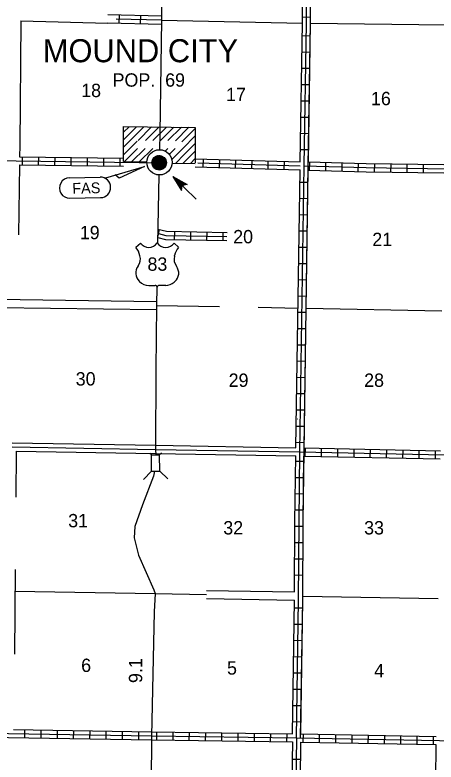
# Model space of a CAD drawing. Extents: x 1127779 to 1640420, y 16530500 to 16912710.
# Drawn here: x 1362264 to 1377788, y 16591963 to 16619519 of the extents above; entities that cross this region are included whole.
import ezdxf

# ---------------------------------------------------------------- set-up
doc = ezdxf.new("R2010")
doc.units = 0
for name, color, linetype in [('L11', 7, 'Continuous'), ('L13', 7, 'Continuous'), ('L14', 7, 'Continuous'), ('L16', 7, 'Continuous'), ('L18', 7, 'Continuous'), ('L21', 7, 'Continuous'), ('L28', 7, 'Continuous'), ('L3', 7, 'Continuous'), ('L4', 7, 'Continuous'), ('L8', 7, 'Continuous'), ('L9', 7, 'Continuous')]:
    doc.layers.add(name, color=color, linetype=linetype)

msp = doc.modelspace()

# ---------------------------------------------------------------- linework, layer by layer
at = {"layer": 'L11'}
for p, q in [((1362476, 16619296), (1365693, 16619219)), ((1362429, 16613991), (1362394, 16611413)), ((1357096, 16609093), (1367487, 16608955)), ((1357093, 16608794), (1367483, 16608656)), ((1362313, 16603432), (1362297, 16601728)), ((1362273, 16599065), (1362244, 16595941)), ((1377786, 16592609), (1377744, 16590208))]:
    msp.add_line(p, q, dxfattribs=at)
for points in [[(1362476, 16619296), (1362438, 16614699), (1362433, 16614290)], [(1362165, 16603733), (1367447, 16603647)], [(1367447, 16603647), (1372624, 16603554)], [(1362313, 16603432), (1367452, 16603347)], [(1367447, 16603347), (1372619, 16603254)], [(1369330, 16598296), (1372574, 16598237)], [(1369324, 16597996), (1372572, 16597937)]]:
    msp.add_lwpolyline(points, dxfattribs=at)
at = {"layer": 'L13'}
for p, q in [((1367668, 16619322), (1372859, 16619221)), ((1373158, 16619216), (1378146, 16619158)), ((1371230, 16608735), (1372701, 16608707)), ((1373000, 16608701), (1377998, 16608606)), ((1372874, 16598082), (1377866, 16597992))]:
    msp.add_line(p, q, dxfattribs=at)
for points in [[(1367485, 16608806), (1369804, 16608762)], [(1362265, 16598260), (1367434, 16598180), (1369327, 16598146)]]:
    msp.add_lwpolyline(points, dxfattribs=at)
at = {"layer": 'L16'}
for p, q in [((1366269, 16614118), (1366269, 16615399)), ((1366269, 16615399), (1368912, 16615372)), ((1366269, 16615195), (1366470, 16615397)), ((1366269, 16614917), (1366746, 16615394)), ((1366269, 16614639), (1367021, 16615391)), ((1366802, 16614893), (1367297, 16615388)), ((1367077, 16614890), (1367572, 16615385)), ((1367353, 16614887), (1367848, 16615382)), ((1367628, 16614885), (1368123, 16615380)), ((1367904, 16614882), (1368399, 16615377)), ((1368180, 16614879), (1368675, 16615374)), ((1368412, 16614833), (1368912, 16615333)), ((1368912, 16615372), (1368912, 16614068)), ((1368313, 16615013), (1368315, 16615014)), ((1368455, 16614597), (1368912, 16615054)), ((1366269, 16614360), (1366769, 16614860)), ((1368519, 16614383), (1368912, 16614776)), ((1366284, 16614097), (1366784, 16614597)), ((1366563, 16614097), (1367063, 16614597)), ((1366841, 16614097), (1367341, 16614597)), ((1367800, 16614499), (1367898, 16614597)), ((1367954, 16614375), (1368176, 16614597)), ((1368045, 16614188), (1368455, 16614597)), ((1368180, 16614044), (1368516, 16614381)), ((1368459, 16614045), (1368912, 16614498)), ((1367311, 16614029), (1367609, 16614335)), ((1367311, 16614045), (1367593, 16614335)), ((1367311, 16614054), (1367585, 16614335)), ((1367311, 16614079), (1367560, 16614335)), ((1367311, 16614095), (1367543, 16614335)), ((1367311, 16614103), (1367535, 16614335)), ((1367311, 16614112), (1367518, 16614327)), ((1367319, 16614012), (1367634, 16614335)), ((1367319, 16614021), (1367618, 16614335)), ((1367319, 16614004), (1367643, 16614327)), ((1367319, 16614128), (1367510, 16614327)), ((1367319, 16614070), (1367568, 16614327)), ((1367328, 16613979), (1367667, 16614327)), ((1367328, 16613987), (1367651, 16614327)), ((1367328, 16614153), (1367485, 16614319)), ((1367336, 16613954), (1367684, 16614319)), ((1367336, 16613963), (1367676, 16614319)), ((1367336, 16614186), (1367452, 16614302)), ((1367344, 16613946), (1367692, 16614311)), ((1367344, 16613938), (1367701, 16614302)), ((1367353, 16613929), (1367709, 16614302)), ((1367361, 16613921), (1367717, 16614294)), ((1367369, 16613905), (1367734, 16614286)), ((1367369, 16613913), (1367725, 16614286)), ((1367377, 16613896), (1367742, 16614277)), ((1367386, 16613888), (1367750, 16614269)), ((1367394, 16613880), (1367758, 16614261)), ((1367402, 16613871), (1367767, 16614253)), ((1367402, 16613863), (1367767, 16614244)), ((1367411, 16613863), (1367775, 16614244)), ((1367419, 16613855), (1367783, 16614236)), ((1367427, 16613847), (1367792, 16614228)), ((1367435, 16613838), (1367800, 16614219)), ((1367452, 16613838), (1367808, 16614211)), ((1367452, 16613830), (1367808, 16614203)), ((1367460, 16613830), (1367817, 16614195)), ((1367477, 16613830), (1367817, 16614186)), ((1367485, 16613822), (1367825, 16614178)), ((1367493, 16613813), (1367825, 16614161)), ((1367510, 16613813), (1367833, 16614153)), ((1367518, 16613813), (1367833, 16614145)), ((1367526, 16613805), (1367833, 16614128)), ((1367543, 16613805), (1367841, 16614120)), ((1367551, 16613805), (1367841, 16614112)), ((1367568, 16613805), (1367841, 16614095)), ((1367585, 16613805), (1367841, 16614079)), ((1368731, 16614038), (1368912, 16614219)), ((1367593, 16613805), (1367841, 16614070)), ((1367609, 16613805), (1367841, 16614054)), ((1367626, 16613805), (1367841, 16614029)), ((1367642, 16613813), (1367841, 16614021)), ((1367659, 16613813), (1367833, 16613996)), ((1367692, 16613830), (1367825, 16613971)), ((1367709, 16613838), (1367808, 16613938)), ((1367734, 16613855), (1367808, 16613929))]:
    msp.add_line(p, q, dxfattribs=at)
for centre, radius in [((1367591, 16614083), 466), ((1367580, 16614066), 269)]:
    msp.add_circle(centre, radius, dxfattribs=at)
at = {"layer": 'L18'}
for p, q in [((1367293, 16603289), (1367237, 16603343)), ((1367591, 16603294), (1367666, 16603371)), ((1367293, 16603289), (1367591, 16603294)), ((1367303, 16602692), (1367293, 16603289)), ((1367601, 16602697), (1367591, 16603294)), ((1367303, 16602692), (1367009, 16602389)), ((1367303, 16602692), (1367601, 16602697)), ((1367601, 16602697), (1367904, 16602404))]:
    msp.add_line(p, q, dxfattribs=at)
at = {"layer": 'L21'}
for p, q in [((1364271, 16613510), (1365406, 16613535)), ((1364287, 16612757), (1365422, 16612781))]:
    msp.add_line(p, q, dxfattribs=at)
msp.add_lwpolyline([(1365612, 16613507), (1367044, 16613931), (1366110, 16613495), (1365961, 16613619)], dxfattribs=at)
for centre, start, end in [((1365414, 16613160), 271.2191, 91.2191), ((1364281, 16613136), 91.2191, 271.2191)]:
    msp.add_arc(centre, 378, start, end, dxfattribs=at)
at = {"layer": 'L28'}
for p, q in [((1368082, 16613563), (1368613, 16613266)), ((1368082, 16613563), (1368399, 16613046)), ((1368082, 16613563), (1368948, 16612719)), ((1368124, 16613511), (1368387, 16613093)), ((1368159, 16613512), (1368572, 16613271)), ((1368171, 16613465), (1368392, 16613110)), ((1368194, 16613465), (1368554, 16613265)), ((1368224, 16613413), (1368392, 16613146)), ((1368254, 16613419), (1368519, 16613253)), ((1368272, 16613378), (1368384, 16613268)), ((1368272, 16613355), (1368403, 16613181)), ((1368289, 16613373), (1368490, 16613246)), ((1368307, 16613344), (1368384, 16613268)), ((1368343, 16613297), (1368409, 16613210)), ((1368372, 16613303), (1368473, 16613240)), ((1368396, 16613280), (1368438, 16613240)), ((1368613, 16613266), (1368432, 16613222)), ((1368396, 16613245), (1368414, 16613216)), ((1368399, 16613046), (1368432, 16613222))]:
    msp.add_line(p, q, dxfattribs=at)
at = {"layer": 'L3'}
for p, q in [((1366725, 16610948), (1366892, 16611105)), ((1368290, 16610948), (1368134, 16611105)), ((1366871, 16610635), (1366871, 16610635)), ((1368144, 16610625), (1368144, 16610646)), ((1366798, 16610249), (1366808, 16610260)), ((1368217, 16610249), (1368217, 16610249)), ((1366861, 16609686), (1366840, 16609696)), ((1368134, 16609665), (1368154, 16609686)), ((1367195, 16609540), (1367435, 16609540)), ((1367821, 16609540), (1367581, 16609540))]:
    msp.add_line(p, q, dxfattribs=at)
for points in [[(1367834, 16632282), (1367803, 16629947), (1367698, 16624648), (1367690, 16623431), (1367668, 16619322), (1367604, 16615164), (1367591, 16614548)], [(1367571, 16613608), (1367521, 16611093)], [(1367497, 16609506), (1367485, 16608806), (1367453, 16606439), (1367447, 16603497), (1367454, 16603283)], [(1367409, 16602694), (1367367, 16602506), (1366961, 16601445), (1366686, 16600645), (1366653, 16600232), (1366820, 16599596), (1367386, 16598314), (1367434, 16598180), (1367392, 16597505), (1367297, 16592920)], [(1367297, 16592918), (1367267, 16587630), (1367297, 16582370)]]:
    msp.add_lwpolyline(points, dxfattribs=at)
for centre, radius, start, end in [((1367196, 16611323), 378, 215.6831, 325.8053), ((1367821, 16611323), 378, 214.1917, 324.6539), ((1366128, 16610475), 760, 12.2869, 38.4069), ((1368889, 16610475), 760, 141.5893, 166.9331), ((1366429, 16610516), 458, 326.0827, 14.9093), ((1368588, 16610516), 458, 166.7465, 215.1823), ((1367125, 16609997), 410, 141.562, 226.8906), ((1367892, 16609997), 410, 310.337, 38.2908), ((1367197, 16610010), 470, 224.021, 269.9981), ((1367431, 16609462), 78.3, 10.3679, 89.9982), ((1367585, 16609462), 78.3, 89.9982, 169.6286), ((1367820, 16610010), 470, 269.9982, 311.9871)]:
    msp.add_arc(centre, radius, start, end, dxfattribs=at)
at = {"layer": 'L4'}
for points in [[(1366269, 16614097), (1367127, 16614097)], [(1368061, 16614054), (1368912, 16614034)]]:
    msp.add_lwpolyline(points, dxfattribs=at)
at = {"layer": 'L8'}
for p, q in [((1372859, 16619221), (1372912, 16624372)), ((1366103, 16619508), (1366096, 16619210)), ((1366887, 16619490), (1366880, 16619191)), ((1367671, 16619471), (1367664, 16619173)), ((1373160, 16619430), (1372862, 16619433)), ((1372782, 16614105), (1372859, 16619221)), ((1373150, 16618738), (1372852, 16618742)), ((1372886, 16618742), (1372887, 16618742)), ((1372886, 16618742), (1372886, 16618739)), ((1373141, 16618138), (1372843, 16618142)), ((1373132, 16617538), (1372834, 16617542)), ((1373124, 16616938), (1372825, 16616942)), ((1373115, 16616338), (1372816, 16616342)), ((1373106, 16615738), (1372808, 16615742)), ((1373097, 16615138), (1372799, 16615142)), ((1373088, 16614538), (1372790, 16614542)), ((1362433, 16614290), (1366269, 16614239)), ((1362529, 16614288), (1362525, 16613990)), ((1363129, 16614280), (1363125, 16613982)), ((1363729, 16614272), (1363725, 16613974)), ((1364329, 16614264), (1364325, 16613966)), ((1364929, 16614256), (1364925, 16613958)), ((1365529, 16614248), (1365525, 16613950)), ((1366129, 16614240), (1366125, 16613942)), ((1367242, 16614337), (1367239, 16614337)), ((1367242, 16614337), (1367242, 16614336)), ((1368912, 16614213), (1372782, 16614105)), ((1369204, 16614204), (1369195, 16613906)), ((1369800, 16614187), (1369792, 16613889)), ((1370396, 16614171), (1370388, 16613872)), ((1370993, 16614154), (1370985, 16613856)), ((1371589, 16614137), (1371581, 16613839)), ((1372186, 16614121), (1372177, 16613823)), ((1373118, 16614095), (1373110, 16613797)), ((1373718, 16614078), (1373709, 16613780)), ((1362429, 16613991), (1366269, 16613940)), ((1368912, 16613914), (1372778, 16613806)), ((1369007, 16614060), (1372778, 16613955)), ((1372624, 16603554), (1372778, 16613806)), ((1374317, 16614062), (1374309, 16613763)), ((1374917, 16614045), (1374909, 16613747)), ((1375517, 16614028), (1375508, 16613730)), ((1376117, 16614011), (1376108, 16613713)), ((1376716, 16613994), (1376708, 16613696)), ((1377316, 16613992), (1377308, 16613694)), ((1372923, 16603548), (1373077, 16613797)), ((1373070, 16613338), (1372772, 16613343)), ((1373061, 16612738), (1372763, 16612743)), ((1373052, 16612138), (1372754, 16612143)), ((1367526, 16611324), (1367598, 16611604)), ((1368146, 16611234), (1368152, 16611532)), ((1368742, 16611222), (1368748, 16611520)), ((1369339, 16611211), (1369345, 16611509)), ((1369935, 16611199), (1369941, 16611497)), ((1373043, 16611538), (1372745, 16611543)), ((1373034, 16610938), (1372736, 16610943)), ((1373026, 16610338), (1372727, 16610343)), ((1373017, 16609739), (1372718, 16609743)), ((1373008, 16609139), (1372709, 16609143)), ((1372999, 16608539), (1372701, 16608543)), ((1372733, 16608544), (1372734, 16608544)), ((1372733, 16608544), (1372733, 16608542)), ((1372990, 16607939), (1372692, 16607943)), ((1372721, 16607760), (1372722, 16607760)), ((1372721, 16607760), (1372721, 16607757)), ((1372981, 16607339), (1372683, 16607343)), ((1372972, 16606739), (1372674, 16606743)), ((1372963, 16606139), (1372665, 16606143)), ((1372954, 16605539), (1372656, 16605543)), ((1372945, 16604939), (1372647, 16604943)), ((1372674, 16604622), (1372675, 16604622)), ((1372674, 16604622), (1372674, 16604620)), ((1372936, 16604339), (1372638, 16604344)), ((1372927, 16603739), (1372629, 16603744)), ((1372923, 16603548), (1377947, 16603442)), ((1372959, 16603547), (1372952, 16603248)), ((1373558, 16603534), (1373552, 16603236)), ((1374158, 16603521), (1374152, 16603223)), ((1374758, 16603509), (1374752, 16603210)), ((1375358, 16603496), (1375352, 16603198)), ((1375958, 16603483), (1375951, 16603185)), ((1376558, 16603470), (1376551, 16603172)), ((1377157, 16603458), (1377151, 16603159)), ((1377757, 16603445), (1377751, 16603147)), ((1372915, 16603048), (1372617, 16603052)), ((1372651, 16603053), (1372652, 16603053)), ((1372651, 16603053), (1372651, 16603050)), ((1372907, 16602448), (1372609, 16602452)), ((1372900, 16601848), (1372601, 16601852)), ((1372892, 16601248), (1372593, 16601252)), ((1372884, 16600648), (1372585, 16600652)), ((1372876, 16600048), (1372578, 16600052)), ((1372616, 16599913), (1372618, 16599913)), ((1372617, 16599913), (1372617, 16599910)), ((1372879, 16599448), (1372581, 16599452)), ((1372878, 16598848), (1372580, 16598852)), ((1372867, 16597637), (1372569, 16597641)), ((1372859, 16597037), (1372561, 16597041)), ((1372852, 16596437), (1372553, 16596441)), ((1372844, 16595837), (1372545, 16595841)), ((1372826, 16595242), (1372528, 16595246)), ((1372828, 16594637), (1372530, 16594641)), ((1372820, 16594037), (1372522, 16594041)), ((1372812, 16593437), (1372514, 16593441)), ((1362216, 16593164), (1367299, 16593080)), ((1362621, 16593156), (1362616, 16592858)), ((1363221, 16593146), (1363216, 16592848)), ((1363821, 16593136), (1363816, 16592838)), ((1367303, 16593195), (1367301, 16593195)), ((1367303, 16593196), (1367303, 16593195)), ((1364420, 16593126), (1364416, 16592828)), ((1365020, 16593116), (1365015, 16592818)), ((1365620, 16593106), (1365615, 16592808)), ((1366220, 16593096), (1366215, 16592798)), ((1366820, 16593086), (1366815, 16592788)), ((1367299, 16593080), (1372499, 16593003)), ((1367483, 16593077), (1367479, 16592779)), ((1368083, 16593068), (1368079, 16592770)), ((1368683, 16593059), (1368679, 16592761)), ((1369283, 16593050), (1369279, 16592752)), ((1369883, 16593041), (1369879, 16592743)), ((1370483, 16593032), (1370479, 16592734)), ((1371083, 16593023), (1371078, 16592725)), ((1371683, 16593014), (1371678, 16592716)), ((1372283, 16593005), (1372278, 16592707)), ((1372883, 16592996), (1372878, 16592698)), ((1373483, 16592987), (1373478, 16592689)), ((1374082, 16592978), (1374078, 16592680)), ((1374682, 16592969), (1374678, 16592671)), ((1375282, 16592960), (1375278, 16592662)), ((1375882, 16592943), (1375878, 16592643)), ((1376482, 16592932), (1376477, 16592633)), ((1377082, 16592921), (1377077, 16592622)), ((1377682, 16592910), (1377677, 16592611)), ((1367294, 16592781), (1372494, 16592704))]:
    msp.add_line(p, q, dxfattribs=at)
for points in [[(1372646, 16592851), (1372723, 16597934), (1372736, 16600818), (1372771, 16603401), (1372929, 16613951), (1373008, 16619218), (1373064, 16624518)], [(1372796, 16592849), (1372872, 16597933), (1372886, 16600817), (1372921, 16603399), (1373079, 16613949), (1373158, 16619216), (1373213, 16624516)], [(1373081, 16614097), (1373158, 16619216), (1373212, 16624367)], [(1367671, 16619472), (1365693, 16619519)], [(1367668, 16619322), (1366000, 16619362)], [(1367664, 16619172), (1365693, 16619219)], [(1335862, 16614629), (1337961, 16614598), (1341127, 16614509), (1346485, 16614438), (1351750, 16614352), (1353167, 16614338), (1357016, 16614237), (1362306, 16614142), (1366839, 16614082), (1367581, 16614064)], [(1373081, 16614097), (1375215, 16614037), (1378080, 16613999)], [(1372929, 16613951), (1375212, 16613888), (1378228, 16613847), (1383469, 16613795), (1385078, 16613782), (1385634, 16613731), (1385979, 16613178), (1386877, 16612556), (1387775, 16612763), (1388397, 16613662), (1388635, 16613739), (1391301, 16613675), (1393942, 16613644), (1399333, 16613564), (1404591, 16613486), (1409849, 16613416), (1415156, 16613346), (1416988, 16613315), (1420430, 16613280), (1428554, 16613165), (1430778, 16613150)], [(1373077, 16613797), (1375209, 16613738), (1378077, 16613700)], [(1367532, 16611622), (1367852, 16611539), (1370083, 16611495)], [(1367561, 16611459), (1367831, 16611389), (1370080, 16611345)], [(1367526, 16611313), (1367811, 16611240), (1370077, 16611195)], [(1372771, 16603401), (1378095, 16603289), (1381552, 16603210), (1383327, 16603203)], [(1372574, 16598237), (1372586, 16600820), (1372619, 16603253)], [(1372798, 16592998), (1372872, 16597933), (1372886, 16600817), (1372919, 16603249)], [(1372919, 16603249), (1377943, 16603143)], [(1372498, 16593003), (1372572, 16597937)], [(1325064, 16593677), (1330346, 16593590), (1335628, 16593503), (1340878, 16593425), (1346185, 16593347), (1352867, 16593198), (1356757, 16593104), (1362031, 16593017), (1367297, 16592931)], [(1356904, 16592952), (1362028, 16592868), (1367294, 16592781)], [(1367297, 16592931), (1372646, 16592851), (1377920, 16592756), (1383219, 16592678), (1384810, 16592606), (1388309, 16592607), (1393616, 16592495), (1399074, 16592389), (1404314, 16592286), (1409589, 16592224), (1413122, 16592174), (1414805, 16592163)], [(1372798, 16592998), (1377790, 16592908)], [(1372646, 16592851), (1372495, 16582243), (1372431, 16576919), (1372361, 16571669), (1372291, 16566452)], [(1372793, 16592699), (1377786, 16592609)]]:
    msp.add_lwpolyline(points, dxfattribs=at)
at = {"layer": 'L9'}
for p, q in [((1372494, 16592704), (1372423, 16587696)), ((1372793, 16592699), (1372722, 16587691)), ((1372486, 16592069), (1372784, 16592065))]:
    msp.add_line(p, q, dxfattribs=at)
msp.add_lwpolyline([(1362165, 16603584), (1367447, 16603497), (1372771, 16603401)], dxfattribs=at)

# ---------------------------------------------------------------- texts
at = {"layer": 'L14'}
for s, height, rotation, p in [('18', 492.2, 359.9965, (1364705, 16616489)), ('17', 492.2, 359.9965, (1370047, 16616340)), ('16', 492.2, 359.9967, (1375389, 16616190)), ('19', 492.2, 359.9965, (1364655, 16611245)), ('20', 492.2, 359.9971, (1370309, 16611095)), ('21', 492.2, 359.9953, (1375438, 16610995)), ('30', 492.2, 359.9971, (1364504, 16605851)), ('29', 492.2, 359.9969, (1370142, 16605801)), ('28', 492.2, 359.9969, (1375137, 16605801)), ('31', 492.2, 359.9953, (1364226, 16600621)), ('32', 492.2, 359.9969, (1369944, 16600357)), ('33', 492.2, 359.9969, (1375136, 16600357)), ('6', 492, 359.993, (1364705, 16595285)), ('5', 492, 359.9928, (1370082, 16595188)), ('4', 492, 359.9931, (1375508, 16595091))]:
    msp.add_text(s, height=height, rotation=rotation, dxfattribs=at).set_placement(p)
at = {"layer": 'L16'}
for s, height, rotation, p in [('MOUND CITY', 850.4, 359.9997, (1363289, 16617774)), ('POP.  69', 492.1, 359.9998, (1365863, 16616873))]:
    msp.add_text(s, height=height, rotation=rotation, dxfattribs=at).set_placement(p)
at = {"layer": 'L21'}
msp.add_text('FAS', height=397.6, rotation=1.2191, dxfattribs=at).set_placement((1364383, 16612924))
at = {"layer": 'L28'}
msp.add_text('9.1', height=492.2, rotation=89.9922, dxfattribs=at).set_placement((1366955, 16594877))
at = {"layer": 'L3'}
msp.add_text('83', height=492.2, rotation=359.9969, dxfattribs=at).set_placement((1367149, 16610083))

doc.saveas('drawing.dxf')
